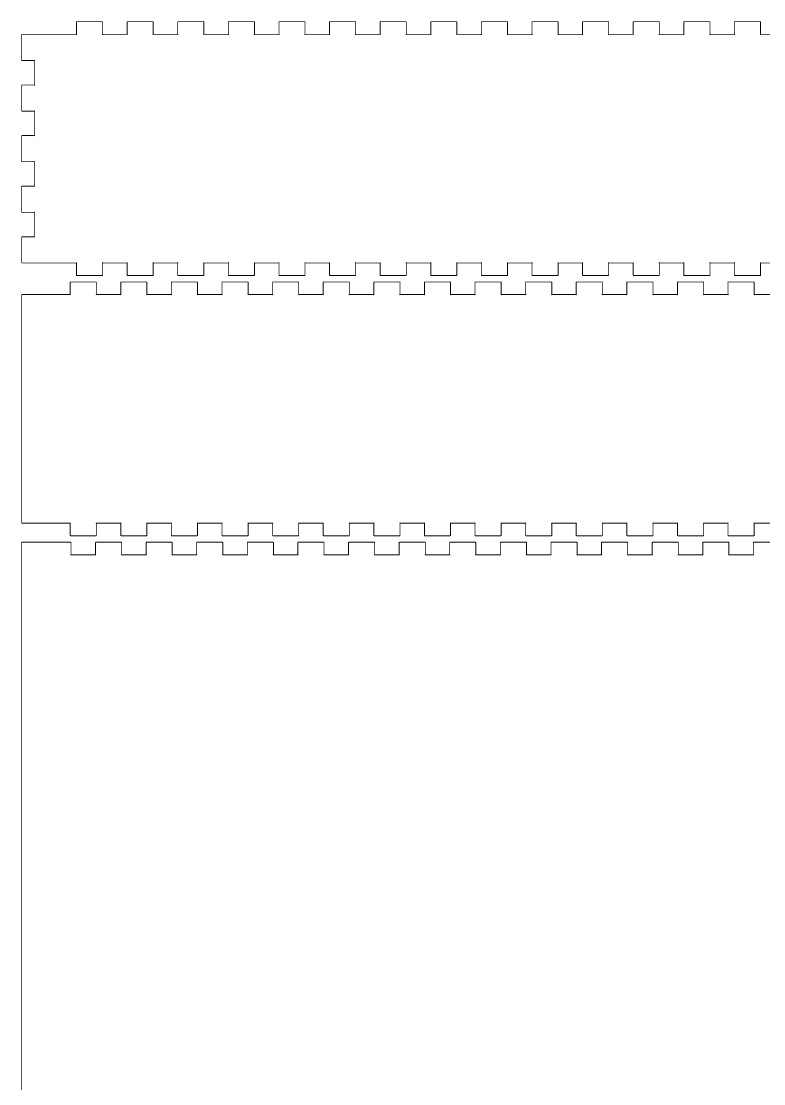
# Model space of a CAD drawing. Extents: x 10 to 772, y 10 to 1010.
# Drawn here: x 9.9 to 186, y 757.9 to 1009.8 of the extents above; entities that cross this region are included whole.
import ezdxf

# ---------------------------------------------------------------- set-up
doc = ezdxf.new("R2010")
doc.units = 0
doc.layers.get('0').update_dxf_attribs({"linetype": 'CONTINUOUS'})

msp = doc.modelspace()

# ---------------------------------------------------------------- linework, layer by layer
at = {"color": 0, "const_width": 0.2}
for points in [[(191, 1006.7), (185.2, 1006.7), (185.189, 1006.7), (185.157, 1006.69), (185.161, 1006.66), (185.185, 1006.66), (185.2, 1006.69), (185.2, 1006.7), (185.2, 1009.6), (185.2, 1009.62), (185.17, 1009.67), (185.116, 1009.7), (185.099, 1009.7), (179.1, 1009.7), (179.082, 1009.7), (179.029, 1009.67), (179, 1009.62), (179, 1009.6), (179, 1006.7), (179, 1006.69), (179.014, 1006.66), (179.038, 1006.66), (179.042, 1006.69), (179.01, 1006.7), (179, 1006.7), (173.2, 1006.7), (173.189, 1006.7), (173.157, 1006.69), (173.162, 1006.66), (173.185, 1006.66), (173.2, 1006.69), (173.2, 1006.7), (173.2, 1009.6), (173.2, 1009.62), (173.17, 1009.67), (173.116, 1009.7), (173.1, 1009.7), (167.1, 1009.7), (167.082, 1009.7), (167.029, 1009.67), (167, 1009.62), (167, 1009.6), (167, 1006.7), (167, 1006.69), (167.014, 1006.66), (167.037, 1006.66), (167.042, 1006.69), (167.01, 1006.7), (167, 1006.7), (161.2, 1006.7), (161.189, 1006.7), (161.157, 1006.69), (161.162, 1006.66), (161.185, 1006.66), (161.2, 1006.69), (161.2, 1006.7), (161.2, 1009.6), (161.2, 1009.62), (161.17, 1009.67), (161.116, 1009.7), (161.1, 1009.7), (155.099, 1009.7), (155.082, 1009.7), (155.029, 1009.67), (155, 1009.62), (155, 1009.6), (155, 1006.7), (155, 1006.69), (155.014, 1006.66), (155.038, 1006.66), (155.042, 1006.69), (155.01, 1006.7), (155, 1006.7), (149.2, 1006.7), (149.189, 1006.7), (149.158, 1006.69), (149.162, 1006.66), (149.185, 1006.66), (149.2, 1006.69), (149.2, 1006.7), (149.2, 1009.6), (149.2, 1009.62), (149.17, 1009.67), (149.116, 1009.7), (149.1, 1009.7), (143.1, 1009.7), (143.082, 1009.7), (143.03, 1009.67), (143, 1009.62), (143, 1009.6), (143, 1006.7), (143, 1006.69), (143.014, 1006.66), (143.038, 1006.66), (143.042, 1006.69), (143.01, 1006.7), (143, 1006.7), (137.2, 1006.7), (137.189, 1006.7), (137.158, 1006.69), (137.162, 1006.66), (137.185, 1006.66), (137.2, 1006.69), (137.2, 1006.7), (137.2, 1009.6), (137.2, 1009.62), (137.17, 1009.67), (137.116, 1009.7), (137.1, 1009.7), (131.1, 1009.7), (131.082, 1009.7), (131.029, 1009.67), (131, 1009.62), (131, 1009.6), (131, 1006.7), (131, 1006.69), (131.014, 1006.66), (131.038, 1006.66), (131.042, 1006.69), (131.01, 1006.7), (131, 1006.7), (125.2, 1006.7), (125.189, 1006.7), (125.157, 1006.69), (125.162, 1006.66), (125.185, 1006.66), (125.2, 1006.69), (125.2, 1006.7), (125.2, 1009.6), (125.2, 1009.62), (125.17, 1009.67), (125.116, 1009.7), (125.1, 1009.7), (119.1, 1009.7), (119.082, 1009.7), (119.029, 1009.67), (119, 1009.62), (119, 1009.6), (119, 1006.7), (119, 1006.69), (119.014, 1006.66), (119.038, 1006.66), (119.042, 1006.69), (119.01, 1006.7), (119, 1006.7), (113.2, 1006.7), (113.189, 1006.7), (113.158, 1006.69), (113.162, 1006.66), (113.185, 1006.66), (113.2, 1006.69), (113.2, 1006.7), (113.2, 1009.6), (113.2, 1009.62), (113.17, 1009.67), (113.116, 1009.7), (113.1, 1009.7), (107.1, 1009.7), (107.082, 1009.7), (107.03, 1009.67), (107.001, 1009.62), (107.001, 1009.6), (107.001, 1006.7), (107.001, 1006.69), (107.014, 1006.66), (107.038, 1006.66), (107.042, 1006.69), (107.01, 1006.7), (107.001, 1006.7), (101.2, 1006.7), (101.189, 1006.7), (101.158, 1006.69), (101.162, 1006.66), (101.185, 1006.66), (101.2, 1006.69), (101.2, 1006.7), (101.2, 1009.6), (101.2, 1009.62), (101.17, 1009.67), (101.116, 1009.7), (101.1, 1009.7), (95.0997, 1009.7), (95.0817, 1009.7), (95.0281, 1009.67), (94.9992, 1009.62), (94.9992, 1009.6), (94.9992, 1006.7), (94.9992, 1006.69), (95.0129, 1006.66), (95.0366, 1006.66), (95.0405, 1006.69), (95.0087, 1006.7), (94.9992, 1006.7), (89.2006, 1006.7), (89.1893, 1006.7), (89.1575, 1006.69), (89.1618, 1006.66), (89.1854, 1006.66), (89.2006, 1006.69), (89.2006, 1006.7), (89.2006, 1009.6), (89.2006, 1009.62), (89.1702, 1009.67), (89.1163, 1009.7), (89.0997, 1009.7), (83.1, 1009.7), (83.082, 1009.7), (83.0294, 1009.67), (83.0005, 1009.62), (83.0005, 1009.6), (83.0005, 1006.7), (83.0005, 1006.69), (83.0143, 1006.66), (83.0379, 1006.66), (83.0421, 1006.69), (83.0104, 1006.7), (83.0005, 1006.7), (77.2005, 1006.7), (77.1895, 1006.7), (77.1578, 1006.69), (77.162, 1006.66), (77.1853, 1006.66), (77.2005, 1006.69), (77.2005, 1006.7), (77.2005, 1009.6), (77.2005, 1009.62), (77.1701, 1009.67), (77.1165, 1009.7), (77.0999, 1009.7), (71.0999, 1009.7), (71.0819, 1009.7), (71.0297, 1009.67), (71.0008, 1009.62), (71.0008, 1009.6), (71.0008, 1006.7), (71.0008, 1006.69), (71.0145, 1006.66), (71.0378, 1006.66), (71.042, 1006.69), (71.0103, 1006.7), (71.0008, 1006.7), (65.2004, 1006.7), (65.1895, 1006.7), (65.1577, 1006.69), (65.1619, 1006.66), (65.1852, 1006.66), (65.2004, 1006.69), (65.2004, 1006.7), (65.2004, 1009.6), (65.2004, 1009.62), (65.17, 1009.67), (65.1164, 1009.7), (65.0998, 1009.7), (59.0998, 1009.7), (59.0822, 1009.7), (59.0282, 1009.67), (58.9993, 1009.62), (58.9993, 1009.6), (58.9993, 1006.7), (58.9993, 1006.69), (59.013, 1006.66), (59.0367, 1006.66), (59.0405, 1006.69), (59.0091, 1006.7), (58.9993, 1006.7), (53.2007, 1006.7), (53.1894, 1006.7), (53.158, 1006.69), (53.1619, 1006.66), (53.1855, 1006.66), (53.2007, 1006.69), (53.2007, 1006.7), (53.2007, 1009.6), (53.2007, 1009.62), (53.1703, 1009.67), (53.1163, 1009.7), (53.1001, 1009.7), (47.1001, 1009.7), (47.0821, 1009.7), (47.0285, 1009.67), (46.9995, 1009.62), (46.9995, 1009.6), (46.9995, 1006.7), (46.9995, 1006.69), (47.0133, 1006.66), (47.0366, 1006.66), (47.0408, 1006.69), (47.009, 1006.7), (46.9995, 1006.7), (41.1992, 1006.7), (41.1882, 1006.7), (41.1565, 1006.69), (41.1621, 1006.66), (41.184, 1006.66), (41.1992, 1006.69), (41.1992, 1006.7), (41.1992, 1009.6), (41.1992, 1009.62), (41.1702, 1009.67), (41.1166, 1009.7), (41.1, 1009.7), (35.1, 1009.7), (35.0821, 1009.7), (35.0297, 1009.67), (35.0008, 1009.62), (35.0008, 1009.6), (35.0008, 1006.7), (35.0008, 1006.69), (35.0146, 1006.66), (35.038, 1006.66), (35.0421, 1006.69), (35.0104, 1006.7), (35.0008, 1006.7), (29.2006, 1006.7), (29.1896, 1006.7), (29.1579, 1006.69), (29.1621, 1006.66), (29.1855, 1006.66), (29.2006, 1006.69), (29.2006, 1006.7), (29.2006, 1009.6), (29.2006, 1009.62), (29.1703, 1009.67), (29.1166, 1009.7), (29.1, 1009.7), (23.1001, 1009.7), (23.0821, 1009.7), (23.0284, 1009.67), (22.9995, 1009.62), (22.9995, 1009.6), (22.9995, 1006.7), (22.9995, 1006.69), (23.0132, 1006.66), (23.0367, 1006.66), (23.0408, 1006.69), (23.0091, 1006.7), (22.9995, 1006.7), (13.0996, 1006.7), (10.0996, 1006.7), (10.0817, 1006.7), (10.0294, 1006.67), (10.0004, 1006.62), (10.0004, 1006.6), (10.0004, 1000.6), (10.0004, 1000.58), (10.0294, 1000.53), (10.0817, 1000.5), (10.0996, 1000.5), (13.0004, 1000.5), (13.0101, 1000.5), (13.0418, 1000.52), (13.0376, 1000.54), (13.0142, 1000.54), (13.0004, 1000.51), (13.0004, 1000.5), (13.0004, 994.699), (13.0004, 994.689), (13.0142, 994.657), (13.0376, 994.664), (13.0418, 994.685), (13.0101, 994.699), (13.0004, 994.699), (10.0996, 994.699), (10.0817, 994.699), (10.0294, 994.671), (10.0004, 994.618), (10.0004, 994.601), (10.0004, 988.6), (10.0004, 988.586), (10.0294, 988.529), (10.0817, 988.501), (10.0996, 988.501), (13.0004, 988.501), (13.0101, 988.501), (13.0418, 988.515), (13.0376, 988.54), (13.0142, 988.543), (13.0004, 988.512), (13.0004, 988.501), (13.0004, 982.701), (13.0004, 982.691), (13.0142, 982.659), (13.0376, 982.663), (13.0418, 982.687), (13.0101, 982.701), (13.0004, 982.701), (10.0996, 982.701), (10.0817, 982.701), (10.0294, 982.67), (10.0004, 982.62), (10.0004, 982.599), (10.0004, 976.602), (10.0004, 976.584), (10.0294, 976.531), (10.0817, 976.499), (10.0996, 976.499), (13.0004, 976.499), (13.0101, 976.499), (13.0418, 976.514), (13.0376, 976.538), (13.0142, 976.542), (13.0004, 976.51), (13.0004, 976.499), (13.0004, 970.7), (13.0004, 970.689), (13.0142, 970.657), (13.0376, 970.661), (13.0418, 970.686), (13.0101, 970.7), (13.0004, 970.7), (10.0996, 970.7), (10.0817, 970.7), (10.0294, 970.672), (10.0004, 970.619), (10.0004, 970.601), (10.0004, 964.6), (10.0004, 964.583), (10.0294, 964.53), (10.0817, 964.502), (10.0996, 964.502), (13.0004, 964.502), (13.0101, 964.502), (13.0418, 964.516), (13.0376, 964.54), (13.0142, 964.544), (13.0004, 964.512), (13.0004, 964.502), (13.0004, 958.698), (13.0004, 958.691), (13.0142, 958.659), (13.0376, 958.663), (13.0418, 958.688), (13.0101, 958.698), (13.0004, 958.698), (10.0996, 958.698), (10.0817, 958.698), (10.0294, 958.67), (10.0004, 958.617), (10.0004, 958.6), (10.0004, 952.599), (10.0004, 952.581), (10.0294, 952.528), (10.0817, 952.5), (10.0996, 952.5), (13.0996, 952.5), (13.0996, 952.5), (22.9995, 952.5), (23.0091, 952.5), (23.0408, 952.514), (23.0367, 952.539), (23.0132, 952.542), (22.9995, 952.511), (22.9995, 952.5), (22.9995, 949.6), (22.9995, 949.583), (23.0284, 949.53), (23.0821, 949.501), (23.1001, 949.501), (29.1, 949.501), (29.1166, 949.501), (29.1703, 949.53), (29.2006, 949.583), (29.2006, 949.6), (29.2006, 952.5), (29.2006, 952.511), (29.1855, 952.542), (29.1621, 952.539), (29.1579, 952.514), (29.1896, 952.5), (29.2006, 952.5), (35.0008, 952.5), (35.0104, 952.5), (35.0421, 952.514), (35.038, 952.539), (35.0146, 952.542), (35.0008, 952.511), (35.0008, 952.5), (35.0008, 949.6), (35.0008, 949.583), (35.0297, 949.53), (35.0821, 949.501), (35.1, 949.501), (41.1, 949.501), (41.1166, 949.501), (41.1702, 949.53), (41.1992, 949.583), (41.1992, 949.6), (41.1992, 952.5), (41.1992, 952.511), (41.184, 952.542), (41.1621, 952.539), (41.1565, 952.514), (41.1882, 952.5), (41.1992, 952.5), (46.9995, 952.5), (47.009, 952.5), (47.0408, 952.514), (47.0366, 952.539), (47.0133, 952.542), (46.9995, 952.511), (46.9995, 952.5), (46.9995, 949.6), (46.9995, 949.583), (47.0285, 949.53), (47.0821, 949.501), (47.1001, 949.501), (53.1001, 949.501), (53.1163, 949.501), (53.1703, 949.53), (53.2007, 949.583), (53.2007, 949.6), (53.2007, 952.5), (53.2007, 952.511), (53.1855, 952.542), (53.1619, 952.539), (53.158, 952.514), (53.1894, 952.5), (53.2007, 952.5), (58.9993, 952.5), (59.0091, 952.5), (59.0405, 952.514), (59.0367, 952.539), (59.013, 952.542), (58.9993, 952.511), (58.9993, 952.5), (58.9993, 949.6), (58.9993, 949.583), (59.0282, 949.53), (59.0822, 949.501), (59.0998, 949.501), (65.0998, 949.501), (65.1164, 949.501), (65.17, 949.53), (65.2004, 949.583), (65.2004, 949.6), (65.2004, 952.5), (65.2004, 952.511), (65.1852, 952.542), (65.1619, 952.539), (65.1577, 952.514), (65.1895, 952.5), (65.2004, 952.5), (71.0008, 952.5), (71.0103, 952.5), (71.042, 952.514), (71.0378, 952.539), (71.0145, 952.542), (71.0008, 952.511), (71.0008, 952.5), (71.0008, 949.6), (71.0008, 949.583), (71.0297, 949.53), (71.0819, 949.501), (71.0999, 949.501), (77.0999, 949.501), (77.1165, 949.501), (77.1701, 949.53), (77.2005, 949.583), (77.2005, 949.6), (77.2005, 952.5), (77.2005, 952.511), (77.1853, 952.542), (77.162, 952.539), (77.1578, 952.514), (77.1895, 952.5), (77.2005, 952.5), (83.0005, 952.5), (83.0104, 952.5), (83.0421, 952.514), (83.0379, 952.539), (83.0143, 952.542), (83.0005, 952.511), (83.0005, 952.5), (83.0005, 949.6), (83.0005, 949.583), (83.0294, 949.53), (83.082, 949.501), (83.1, 949.501), (89.0997, 949.501), (89.1163, 949.501), (89.1702, 949.53), (89.2006, 949.583), (89.2006, 949.6), (89.2006, 952.5), (89.2006, 952.511), (89.1854, 952.542), (89.1618, 952.539), (89.1575, 952.514), (89.1893, 952.5), (89.2006, 952.5), (94.9992, 952.5), (95.0087, 952.5), (95.0405, 952.514), (95.0366, 952.539), (95.0129, 952.542), (94.9992, 952.511), (94.9992, 952.5), (94.9992, 949.6), (94.9992, 949.583), (95.0281, 949.53), (95.0817, 949.501), (95.0997, 949.501), (101.1, 949.501), (101.116, 949.501), (101.17, 949.53), (101.2, 949.583), (101.2, 949.6), (101.2, 952.5), (101.2, 952.511), (101.185, 952.542), (101.162, 952.539), (101.158, 952.514), (101.189, 952.5), (101.2, 952.5), (107.001, 952.5), (107.01, 952.5), (107.042, 952.514), (107.038, 952.539), (107.014, 952.542), (107.001, 952.511), (107.001, 952.5), (107.001, 949.6), (107.001, 949.583), (107.03, 949.53), (107.082, 949.501), (107.1, 949.501), (113.1, 949.501), (113.116, 949.501), (113.17, 949.53), (113.2, 949.583), (113.2, 949.6), (113.2, 952.5), (113.2, 952.511), (113.185, 952.542), (113.162, 952.539), (113.158, 952.514), (113.189, 952.5), (113.2, 952.5), (119, 952.5), (119.01, 952.5), (119.042, 952.514), (119.038, 952.539), (119.014, 952.542), (119, 952.511), (119, 952.5), (119, 949.6), (119, 949.583), (119.029, 949.53), (119.082, 949.501), (119.1, 949.501), (125.1, 949.501), (125.116, 949.501), (125.17, 949.53), (125.2, 949.583), (125.2, 949.6), (125.2, 952.5), (125.2, 952.511), (125.185, 952.542), (125.162, 952.539), (125.157, 952.514), (125.189, 952.5), (125.2, 952.5), (131, 952.5), (131.01, 952.5), (131.042, 952.514), (131.038, 952.539), (131.014, 952.542), (131, 952.511), (131, 952.5), (131, 949.6), (131, 949.583), (131.029, 949.53), (131.082, 949.501), (131.1, 949.501), (137.1, 949.501), (137.116, 949.501), (137.17, 949.53), (137.2, 949.583), (137.2, 949.6), (137.2, 952.5), (137.2, 952.511), (137.185, 952.542), (137.162, 952.539), (137.158, 952.514), (137.189, 952.5), (137.2, 952.5), (143, 952.5), (143.01, 952.5), (143.042, 952.514), (143.038, 952.539), (143.014, 952.542), (143, 952.511), (143, 952.5), (143, 949.6), (143, 949.583), (143.03, 949.53), (143.082, 949.501), (143.1, 949.501), (149.1, 949.501), (149.116, 949.501), (149.17, 949.53), (149.2, 949.583), (149.2, 949.6), (149.2, 952.5), (149.2, 952.511), (149.185, 952.542), (149.162, 952.539), (149.158, 952.514), (149.189, 952.5), (149.2, 952.5), (155, 952.5), (155.01, 952.5), (155.042, 952.514), (155.038, 952.539), (155.014, 952.542), (155, 952.511), (155, 952.5), (155, 949.6), (155, 949.583), (155.029, 949.53), (155.082, 949.501), (155.099, 949.501), (161.1, 949.501), (161.116, 949.501), (161.17, 949.53), (161.2, 949.583), (161.2, 949.6), (161.2, 952.5), (161.2, 952.511), (161.185, 952.542), (161.162, 952.539), (161.157, 952.514), (161.189, 952.5), (161.2, 952.5), (167, 952.5), (167.01, 952.5), (167.042, 952.514), (167.037, 952.539), (167.014, 952.542), (167, 952.511), (167, 952.5), (167, 949.6), (167, 949.583), (167.029, 949.53), (167.082, 949.501), (167.1, 949.501), (173.1, 949.501), (173.116, 949.501), (173.17, 949.53), (173.2, 949.583), (173.2, 949.6), (173.2, 952.5), (173.2, 952.511), (173.185, 952.542), (173.162, 952.539), (173.157, 952.514), (173.189, 952.5), (173.2, 952.5), (179, 952.5), (179.01, 952.5), (179.042, 952.514), (179.038, 952.539), (179.014, 952.542), (179, 952.511), (179, 952.5), (179, 949.6), (179, 949.583), (179.029, 949.53), (179.082, 949.501), (179.1, 949.501), (185.099, 949.501), (185.116, 949.501), (185.17, 949.53), (185.2, 949.583), (185.2, 949.6), (185.2, 952.5), (185.2, 952.511), (185.185, 952.542), (185.161, 952.539), (185.157, 952.514), (185.189, 952.5), (185.2, 952.5), (191, 952.5)], [(189.5, 945), (183.7, 945), (183.688, 945), (183.657, 944.986), (183.662, 944.961), (183.684, 944.958), (183.7, 944.989), (183.7, 945), (183.7, 947.9), (183.7, 947.917), (183.671, 947.97), (183.617, 947.999), (183.6, 947.999), (177.6, 947.999), (177.582, 947.999), (177.528, 947.97), (177.499, 947.917), (177.499, 947.9), (177.499, 945), (177.499, 944.989), (177.514, 944.958), (177.537, 944.961), (177.541, 944.986), (177.509, 945), (177.499, 945), (171.701, 945), (171.69, 945), (171.658, 944.986), (171.662, 944.961), (171.686, 944.958), (171.701, 944.989), (171.701, 945), (171.701, 947.9), (171.701, 947.917), (171.67, 947.97), (171.617, 947.999), (171.6, 947.999), (165.6, 947.999), (165.582, 947.999), (165.529, 947.97), (165.5, 947.917), (165.5, 947.9), (165.5, 945), (165.5, 944.989), (165.513, 944.958), (165.537, 944.961), (165.541, 944.986), (165.509, 945), (165.5, 945), (159.699, 945), (159.688, 945), (159.657, 944.986), (159.662, 944.961), (159.684, 944.958), (159.699, 944.989), (159.699, 945), (159.699, 947.9), (159.699, 947.917), (159.67, 947.97), (159.617, 947.999), (159.6, 947.999), (153.6, 947.999), (153.583, 947.999), (153.529, 947.97), (153.5, 947.917), (153.5, 947.9), (153.5, 945), (153.5, 944.989), (153.513, 944.958), (153.537, 944.961), (153.541, 944.986), (153.509, 945), (153.5, 945), (147.7, 945), (147.689, 945), (147.657, 944.986), (147.662, 944.961), (147.684, 944.958), (147.7, 944.989), (147.7, 945), (147.7, 947.9), (147.7, 947.917), (147.671, 947.97), (147.617, 947.999), (147.6, 947.999), (141.6, 947.999), (141.582, 947.999), (141.529, 947.97), (141.5, 947.917), (141.5, 947.9), (141.5, 945), (141.5, 944.989), (141.514, 944.958), (141.537, 944.961), (141.541, 944.986), (141.509, 945), (141.5, 945), (135.7, 945), (135.689, 945), (135.657, 944.986), (135.662, 944.961), (135.684, 944.958), (135.7, 944.989), (135.7, 945), (135.7, 947.9), (135.7, 947.917), (135.671, 947.97), (135.617, 947.999), (135.6, 947.999), (129.6, 947.999), (129.582, 947.999), (129.529, 947.97), (129.5, 947.917), (129.5, 947.9), (129.5, 945), (129.5, 944.989), (129.514, 944.958), (129.537, 944.961), (129.541, 944.986), (129.509, 945), (129.5, 945), (123.7, 945), (123.688, 945), (123.657, 944.986), (123.662, 944.961), (123.685, 944.958), (123.7, 944.989), (123.7, 945), (123.7, 947.9), (123.7, 947.917), (123.671, 947.97), (123.617, 947.999), (123.6, 947.999), (117.6, 947.999), (117.583, 947.999), (117.529, 947.97), (117.5, 947.917), (117.5, 947.9), (117.5, 945), (117.5, 944.989), (117.513, 944.958), (117.537, 944.961), (117.541, 944.986), (117.51, 945), (117.5, 945), (111.7, 945), (111.689, 945), (111.657, 944.986), (111.662, 944.961), (111.685, 944.958), (111.7, 944.989), (111.7, 945), (111.7, 947.9), (111.7, 947.917), (111.671, 947.97), (111.617, 947.999), (111.601, 947.999), (105.6, 947.999), (105.583, 947.999), (105.529, 947.97), (105.5, 947.917), (105.5, 947.9), (105.5, 945), (105.5, 944.989), (105.514, 944.958), (105.537, 944.961), (105.541, 944.986), (105.509, 945), (105.5, 945), (99.6996, 945), (99.6887, 945), (99.6569, 944.986), (99.6625, 944.961), (99.6844, 944.958), (99.6996, 944.989), (99.6996, 945), (99.6996, 947.9), (99.6996, 947.917), (99.6707, 947.97), (99.617, 947.999), (99.6005, 947.999), (93.6004, 947.999), (93.5824, 947.999), (93.5288, 947.97), (93.4999, 947.917), (93.4999, 947.9), (93.4999, 945), (93.4999, 944.989), (93.5136, 944.958), (93.5373, 944.961), (93.5411, 944.986), (93.5094, 945), (93.4999, 945), (87.6999, 945), (87.6886, 945), (87.6572, 944.986), (87.6625, 944.961), (87.6847, 944.958), (87.6999, 944.989), (87.6999, 945), (87.6999, 947.9), (87.6999, 947.917), (87.6709, 947.97), (87.6169, 947.999), (87.6004, 947.999), (81.6007, 947.999), (81.5827, 947.999), (81.5287, 947.97), (81.4998, 947.917), (81.4998, 947.9), (81.4998, 945), (81.4998, 944.989), (81.5139, 944.958), (81.5372, 944.961), (81.5414, 944.986), (81.5097, 945), (81.4998, 945), (75.6998, 945), (75.6888, 945), (75.6571, 944.986), (75.6627, 944.961), (75.6846, 944.958), (75.6998, 944.989), (75.6998, 945), (75.6998, 947.9), (75.6998, 947.917), (75.6708, 947.97), (75.6172, 947.999), (75.6006, 947.999), (69.5992, 947.999), (69.5812, 947.999), (69.529, 947.97), (69.5, 947.917), (69.5, 947.9), (69.5, 945), (69.5, 944.989), (69.5138, 944.958), (69.5371, 944.961), (69.5413, 944.986), (69.5096, 945), (69.5, 945), (63.6997, 945), (63.6887, 945), (63.657, 944.986), (63.6612, 944.961), (63.6845, 944.958), (63.6997, 944.989), (63.6997, 945), (63.6997, 947.9), (63.6997, 947.917), (63.6693, 947.97), (63.6157, 947.999), (63.5991, 947.999), (57.6005, 947.999), (57.5829, 947.999), (57.5289, 947.97), (57.5, 947.917), (57.5, 947.9), (57.5, 945), (57.5, 944.989), (57.5137, 944.958), (57.5374, 944.961), (57.5412, 944.986), (57.5098, 945), (57.5, 945), (51.6999, 945), (51.689, 945), (51.6572, 944.986), (51.6625, 944.961), (51.6848, 944.958), (51.6999, 944.989), (51.6999, 945), (51.6999, 947.9), (51.6999, 947.917), (51.671, 947.97), (51.617, 947.999), (51.6008, 947.999), (45.6008, 947.999), (45.5828, 947.999), (45.5291, 947.97), (45.5002, 947.917), (45.5002, 947.9), (45.5002, 945), (45.5002, 944.989), (45.514, 944.958), (45.5373, 944.961), (45.5415, 944.986), (45.5097, 945), (45.5002, 945), (39.6998, 945), (39.6889, 945), (39.6572, 944.986), (39.6628, 944.961), (39.6847, 944.958), (39.6998, 944.989), (39.6998, 945), (39.6998, 947.9), (39.6998, 947.917), (39.6709, 947.97), (39.6173, 947.999), (39.6007, 947.999), (33.5993, 947.999), (33.5814, 947.999), (33.5291, 947.97), (33.5001, 947.917), (33.5001, 947.9), (33.5001, 945), (33.5001, 944.989), (33.5139, 944.958), (33.5373, 944.961), (33.5414, 944.986), (33.5098, 945), (33.5001, 945), (27.6999, 945), (27.6889, 945), (27.6572, 944.986), (27.6614, 944.961), (27.6848, 944.958), (27.6999, 944.989), (27.6999, 945), (27.6999, 947.9), (27.6999, 947.917), (27.6696, 947.97), (27.6159, 947.999), (27.5994, 947.999), (21.5994, 947.999), (21.5815, 947.999), (21.5291, 947.97), (21.5001, 947.917), (21.5001, 947.9), (21.5001, 945), (21.5001, 944.989), (21.5139, 944.958), (21.5374, 944.961), (21.5415, 944.986), (21.5098, 945), (21.5001, 945), (10.0996, 945), (10.0817, 945), (10.0294, 944.972), (10.0004, 944.919), (10.0004, 944.901), (10.0004, 890.901), (10.0004, 890.884), (10.0294, 890.831), (10.0817, 890.799), (10.0996, 890.799), (10.0996, 890.799), (21.5001, 890.799), (21.5098, 890.799), (21.5415, 890.813), (21.5374, 890.838), (21.5139, 890.841), (21.5001, 890.81), (21.5001, 890.799), (21.5001, 887.899), (21.5001, 887.885), (21.5291, 887.829), (21.5815, 887.801), (21.5994, 887.801), (27.5994, 887.801), (27.6159, 887.801), (27.6696, 887.829), (27.6999, 887.885), (27.6999, 887.899), (27.6999, 890.799), (27.6999, 890.81), (27.6848, 890.841), (27.6614, 890.838), (27.6572, 890.813), (27.6889, 890.799), (27.6999, 890.799), (33.5001, 890.799), (33.5098, 890.799), (33.5414, 890.813), (33.5373, 890.838), (33.5139, 890.841), (33.5001, 890.81), (33.5001, 890.799), (33.5001, 887.899), (33.5001, 887.885), (33.5291, 887.829), (33.5814, 887.801), (33.5993, 887.801), (39.6007, 887.801), (39.6173, 887.801), (39.6709, 887.829), (39.6998, 887.885), (39.6998, 887.899), (39.6998, 890.799), (39.6998, 890.81), (39.6847, 890.841), (39.6628, 890.838), (39.6572, 890.813), (39.6889, 890.799), (39.6998, 890.799), (45.5002, 890.799), (45.5097, 890.799), (45.5415, 890.813), (45.5373, 890.838), (45.514, 890.841), (45.5002, 890.81), (45.5002, 890.799), (45.5002, 887.899), (45.5002, 887.885), (45.5291, 887.829), (45.5828, 887.801), (45.6008, 887.801), (51.6008, 887.801), (51.617, 887.801), (51.671, 887.829), (51.6999, 887.885), (51.6999, 887.899), (51.6999, 890.799), (51.6999, 890.81), (51.6848, 890.841), (51.6625, 890.838), (51.6572, 890.813), (51.689, 890.799), (51.6999, 890.799), (57.5, 890.799), (57.5098, 890.799), (57.5412, 890.813), (57.5374, 890.838), (57.5137, 890.841), (57.5, 890.81), (57.5, 890.799), (57.5, 887.899), (57.5, 887.885), (57.5289, 887.829), (57.5829, 887.801), (57.6005, 887.801), (63.5991, 887.801), (63.6157, 887.801), (63.6693, 887.829), (63.6997, 887.885), (63.6997, 887.899), (63.6997, 890.799), (63.6997, 890.81), (63.6845, 890.841), (63.6612, 890.838), (63.657, 890.813), (63.6887, 890.799), (63.6997, 890.799), (69.5, 890.799), (69.5096, 890.799), (69.5413, 890.813), (69.5371, 890.838), (69.5138, 890.841), (69.5, 890.81), (69.5, 890.799), (69.5, 887.899), (69.5, 887.885), (69.529, 887.829), (69.5812, 887.801), (69.5992, 887.801), (75.6006, 887.801), (75.6172, 887.801), (75.6708, 887.829), (75.6998, 887.885), (75.6998, 887.899), (75.6998, 890.799), (75.6998, 890.81), (75.6846, 890.841), (75.6627, 890.838), (75.6571, 890.813), (75.6888, 890.799), (75.6998, 890.799), (81.4998, 890.799), (81.5097, 890.799), (81.5414, 890.813), (81.5372, 890.838), (81.5139, 890.841), (81.4998, 890.81), (81.4998, 890.799), (81.4998, 887.899), (81.4998, 887.885), (81.5287, 887.829), (81.5827, 887.801), (81.6007, 887.801), (87.6004, 887.801), (87.6169, 887.801), (87.6709, 887.829), (87.6999, 887.885), (87.6999, 887.899), (87.6999, 890.799), (87.6999, 890.81), (87.6847, 890.841), (87.6625, 890.838), (87.6572, 890.813), (87.6886, 890.799), (87.6999, 890.799), (93.4999, 890.799), (93.5094, 890.799), (93.5411, 890.813), (93.5373, 890.838), (93.5136, 890.841), (93.4999, 890.81), (93.4999, 890.799), (93.4999, 887.899), (93.4999, 887.885), (93.5288, 887.829), (93.5824, 887.801), (93.6004, 887.801), (99.6005, 887.801), (99.617, 887.801), (99.6707, 887.829), (99.6996, 887.885), (99.6996, 887.899), (99.6996, 890.799), (99.6996, 890.81), (99.6844, 890.841), (99.6625, 890.838), (99.6569, 890.813), (99.6887, 890.799), (99.6996, 890.799), (105.5, 890.799), (105.509, 890.799), (105.541, 890.813), (105.537, 890.838), (105.514, 890.841), (105.5, 890.81), (105.5, 890.799), (105.5, 887.899), (105.5, 887.885), (105.529, 887.829), (105.583, 887.801), (105.6, 887.801), (111.601, 887.801), (111.617, 887.801), (111.671, 887.829), (111.7, 887.885), (111.7, 887.899), (111.7, 890.799), (111.7, 890.81), (111.685, 890.841), (111.662, 890.838), (111.657, 890.813), (111.689, 890.799), (111.7, 890.799), (117.5, 890.799), (117.51, 890.799), (117.541, 890.813), (117.537, 890.838), (117.513, 890.841), (117.5, 890.81), (117.5, 890.799), (117.5, 887.899), (117.5, 887.885), (117.529, 887.829), (117.583, 887.801), (117.6, 887.801), (123.6, 887.801), (123.617, 887.801), (123.671, 887.829), (123.7, 887.885), (123.7, 887.899), (123.7, 890.799), (123.7, 890.81), (123.685, 890.841), (123.662, 890.838), (123.657, 890.813), (123.688, 890.799), (123.7, 890.799), (129.5, 890.799), (129.509, 890.799), (129.541, 890.813), (129.537, 890.838), (129.514, 890.841), (129.5, 890.81), (129.5, 890.799), (129.5, 887.899), (129.5, 887.885), (129.529, 887.829), (129.582, 887.801), (129.6, 887.801), (135.6, 887.801), (135.617, 887.801), (135.671, 887.829), (135.7, 887.885), (135.7, 887.899), (135.7, 890.799), (135.7, 890.81), (135.684, 890.841), (135.662, 890.838), (135.657, 890.813), (135.689, 890.799), (135.7, 890.799), (141.5, 890.799), (141.509, 890.799), (141.541, 890.813), (141.537, 890.838), (141.514, 890.841), (141.5, 890.81), (141.5, 890.799), (141.5, 887.899), (141.5, 887.885), (141.529, 887.829), (141.582, 887.801), (141.6, 887.801), (147.6, 887.801), (147.617, 887.801), (147.671, 887.829), (147.7, 887.885), (147.7, 887.899), (147.7, 890.799), (147.7, 890.81), (147.684, 890.841), (147.662, 890.838), (147.657, 890.813), (147.689, 890.799), (147.7, 890.799), (153.5, 890.799), (153.509, 890.799), (153.541, 890.813), (153.537, 890.838), (153.513, 890.841), (153.5, 890.81), (153.5, 890.799), (153.5, 887.899), (153.5, 887.885), (153.529, 887.829), (153.583, 887.801), (153.6, 887.801), (159.6, 887.801), (159.617, 887.801), (159.67, 887.829), (159.699, 887.885), (159.699, 887.899), (159.699, 890.799), (159.699, 890.81), (159.684, 890.841), (159.662, 890.838), (159.657, 890.813), (159.688, 890.799), (159.699, 890.799), (165.5, 890.799), (165.509, 890.799), (165.541, 890.813), (165.537, 890.838), (165.513, 890.841), (165.5, 890.81), (165.5, 890.799), (165.5, 887.899), (165.5, 887.885), (165.529, 887.829), (165.582, 887.801), (165.6, 887.801), (171.6, 887.801), (171.617, 887.801), (171.67, 887.829), (171.701, 887.885), (171.701, 887.899), (171.701, 890.799), (171.701, 890.81), (171.686, 890.841), (171.662, 890.838), (171.658, 890.813), (171.69, 890.799), (171.701, 890.799), (177.499, 890.799), (177.509, 890.799), (177.541, 890.813), (177.537, 890.838), (177.514, 890.841), (177.499, 890.81), (177.499, 890.799), (177.499, 887.899), (177.499, 887.885), (177.528, 887.829), (177.582, 887.801), (177.6, 887.801), (183.6, 887.801), (183.617, 887.801), (183.671, 887.829), (183.7, 887.885), (183.7, 887.899), (183.7, 890.799), (183.7, 890.81), (183.684, 890.841), (183.662, 890.838), (183.657, 890.813), (183.688, 890.799), (183.7, 890.799), (189.5, 890.799)], [(189.6, 886.301), (183.6, 886.301), (183.582, 886.301), (183.528, 886.273), (183.499, 886.217), (183.499, 886.199), (183.499, 883.299), (183.499, 883.292), (183.513, 883.26), (183.537, 883.264), (183.541, 883.285), (183.509, 883.299), (183.499, 883.299), (177.701, 883.299), (177.69, 883.299), (177.658, 883.285), (177.662, 883.264), (177.686, 883.26), (177.701, 883.292), (177.701, 883.299), (177.701, 886.199), (177.701, 886.217), (177.671, 886.273), (177.617, 886.301), (177.6, 886.301), (171.6, 886.301), (171.582, 886.301), (171.529, 886.273), (171.5, 886.217), (171.5, 886.199), (171.5, 883.299), (171.5, 883.292), (171.513, 883.26), (171.537, 883.264), (171.541, 883.285), (171.509, 883.299), (171.5, 883.299), (165.699, 883.299), (165.688, 883.299), (165.657, 883.285), (165.662, 883.264), (165.684, 883.26), (165.699, 883.292), (165.699, 883.299), (165.699, 886.199), (165.699, 886.217), (165.67, 886.273), (165.617, 886.301), (165.6, 886.301), (159.6, 886.301), (159.582, 886.301), (159.529, 886.273), (159.5, 886.217), (159.5, 886.199), (159.5, 883.299), (159.5, 883.292), (159.513, 883.26), (159.537, 883.264), (159.541, 883.285), (159.509, 883.299), (159.5, 883.299), (153.7, 883.299), (153.688, 883.299), (153.657, 883.285), (153.662, 883.264), (153.684, 883.26), (153.7, 883.292), (153.7, 883.299), (153.7, 886.199), (153.7, 886.217), (153.671, 886.273), (153.617, 886.301), (153.6, 886.301), (147.6, 886.301), (147.582, 886.301), (147.528, 886.273), (147.5, 886.217), (147.5, 886.199), (147.5, 883.299), (147.5, 883.292), (147.513, 883.26), (147.537, 883.264), (147.541, 883.285), (147.509, 883.299), (147.5, 883.299), (141.7, 883.299), (141.689, 883.299), (141.657, 883.285), (141.662, 883.264), (141.684, 883.26), (141.7, 883.292), (141.7, 883.299), (141.7, 886.199), (141.7, 886.217), (141.671, 886.273), (141.617, 886.301), (141.6, 886.301), (135.6, 886.301), (135.582, 886.301), (135.529, 886.273), (135.5, 886.217), (135.5, 886.199), (135.5, 883.299), (135.5, 883.292), (135.514, 883.26), (135.537, 883.264), (135.541, 883.285), (135.509, 883.299), (135.5, 883.299), (129.699, 883.299), (129.689, 883.299), (129.657, 883.285), (129.662, 883.264), (129.684, 883.26), (129.699, 883.292), (129.699, 883.299), (129.699, 886.199), (129.699, 886.217), (129.671, 886.273), (129.617, 886.301), (129.6, 886.301), (123.6, 886.301), (123.583, 886.301), (123.529, 886.273), (123.5, 886.217), (123.5, 886.199), (123.5, 883.299), (123.5, 883.292), (123.513, 883.26), (123.537, 883.264), (123.541, 883.285), (123.509, 883.299), (123.5, 883.299), (117.7, 883.299), (117.688, 883.299), (117.657, 883.285), (117.662, 883.264), (117.685, 883.26), (117.7, 883.292), (117.7, 883.299), (117.7, 886.199), (117.7, 886.217), (117.671, 886.273), (117.617, 886.301), (117.6, 886.301), (111.601, 886.301), (111.583, 886.301), (111.529, 886.273), (111.5, 886.217), (111.5, 886.199), (111.5, 883.299), (111.5, 883.292), (111.514, 883.26), (111.537, 883.264), (111.541, 883.285), (111.51, 883.299), (111.5, 883.299), (105.7, 883.299), (105.689, 883.299), (105.657, 883.285), (105.663, 883.264), (105.684, 883.26), (105.7, 883.292), (105.7, 883.299), (105.7, 886.199), (105.7, 886.217), (105.671, 886.273), (105.617, 886.301), (105.6, 886.301), (99.6005, 886.301), (99.5825, 886.301), (99.5288, 886.273), (99.4999, 886.217), (99.4999, 886.199), (99.4999, 883.299), (99.4999, 883.292), (99.5137, 883.26), (99.537, 883.264), (99.5412, 883.285), (99.5094, 883.299), (99.4999, 883.299), (93.6995, 883.299), (93.6886, 883.299), (93.6569, 883.285), (93.6625, 883.264), (93.6847, 883.26), (93.6995, 883.292), (93.6995, 883.299), (93.6995, 886.199), (93.6995, 886.217), (93.6706, 886.273), (93.617, 886.301), (93.6004, 886.301), (87.6004, 886.301), (87.5827, 886.301), (87.5288, 886.273), (87.4998, 886.217), (87.4998, 886.199), (87.4998, 883.299), (87.4998, 883.292), (87.5136, 883.26), (87.5372, 883.264), (87.5411, 883.285), (87.5097, 883.299), (87.4998, 883.299), (81.6998, 883.299), (81.6889, 883.299), (81.6571, 883.285), (81.6624, 883.264), (81.6846, 883.26), (81.6998, 883.292), (81.6998, 883.299), (81.6998, 886.199), (81.6998, 886.217), (81.6709, 886.273), (81.6169, 886.301), (81.6007, 886.301), (75.6006, 886.301), (75.5826, 886.301), (75.529, 886.273), (75.5001, 886.217), (75.5001, 886.199), (75.5001, 883.299), (75.5001, 883.292), (75.5138, 883.26), (75.5371, 883.264), (75.5414, 883.285), (75.5096, 883.299), (75.5001, 883.299), (69.6997, 883.299), (69.6888, 883.299), (69.657, 883.285), (69.6613, 883.264), (69.6845, 883.26), (69.6997, 883.292), (69.6997, 883.299), (69.6997, 886.199), (69.6997, 886.217), (69.6694, 886.273), (69.6158, 886.301), (69.5992, 886.301), (63.5991, 886.301), (63.5811, 886.301), (63.5289, 886.273), (63.5, 886.217), (63.5, 886.199), (63.5, 883.299), (63.5, 883.292), (63.5138, 883.26), (63.537, 883.264), (63.5413, 883.285), (63.5095, 883.299), (63.5, 883.299), (57.7, 883.299), (57.6887, 883.299), (57.6573, 883.285), (57.6626, 883.264), (57.6848, 883.26), (57.7, 883.292), (57.7, 883.299), (57.7, 886.199), (57.7, 886.217), (57.6711, 886.273), (57.6171, 886.301), (57.6005, 886.301), (51.6008, 886.301), (51.5828, 886.301), (51.5288, 886.273), (51.4999, 886.217), (51.4999, 886.199), (51.4999, 883.299), (51.4999, 883.292), (51.5137, 883.26), (51.5373, 883.264), (51.5415, 883.285), (51.5098, 883.299), (51.4999, 883.299), (45.6999, 883.299), (45.689, 883.299), (45.6572, 883.285), (45.6629, 883.264), (45.6847, 883.26), (45.6999, 883.292), (45.6999, 883.299), (45.6999, 886.199), (45.6999, 886.217), (45.6696, 886.273), (45.6173, 886.301), (45.6008, 886.301), (39.6007, 886.301), (39.5827, 886.301), (39.5291, 886.273), (39.5002, 886.217), (39.5002, 886.199), (39.5002, 883.299), (39.5002, 883.292), (39.5139, 883.26), (39.5372, 883.264), (39.5414, 883.285), (39.5097, 883.299), (39.5002, 883.299), (33.6999, 883.299), (33.6889, 883.299), (33.6572, 883.285), (33.6613, 883.264), (33.6848, 883.26), (33.6999, 883.292), (33.6999, 883.299), (33.6999, 886.199), (33.6999, 886.217), (33.6696, 886.273), (33.6159, 886.301), (33.5993, 886.301), (27.5994, 886.301), (27.5814, 886.301), (27.5291, 886.273), (27.5001, 886.217), (27.5001, 886.199), (27.5001, 883.299), (27.5001, 883.292), (27.5139, 883.26), (27.5373, 883.264), (27.5415, 883.285), (27.5098, 883.299), (27.5001, 883.299), (21.7, 883.299), (21.689, 883.299), (21.6572, 883.285), (21.6614, 883.264), (21.6848, 883.26), (21.7, 883.292), (21.7, 883.299), (21.7, 886.199), (21.7, 886.217), (21.6697, 886.273), (21.6159, 886.301), (21.5994, 886.301), (10.0996, 886.301), (10.0817, 886.301), (10.0294, 886.273), (10.0004, 886.217), (10.0004, 886.199), (10.0004, 883.2), (10.0004, 509.199)]]:
    msp.add_lwpolyline(points, dxfattribs=at)

doc.saveas('drawing.dxf')
